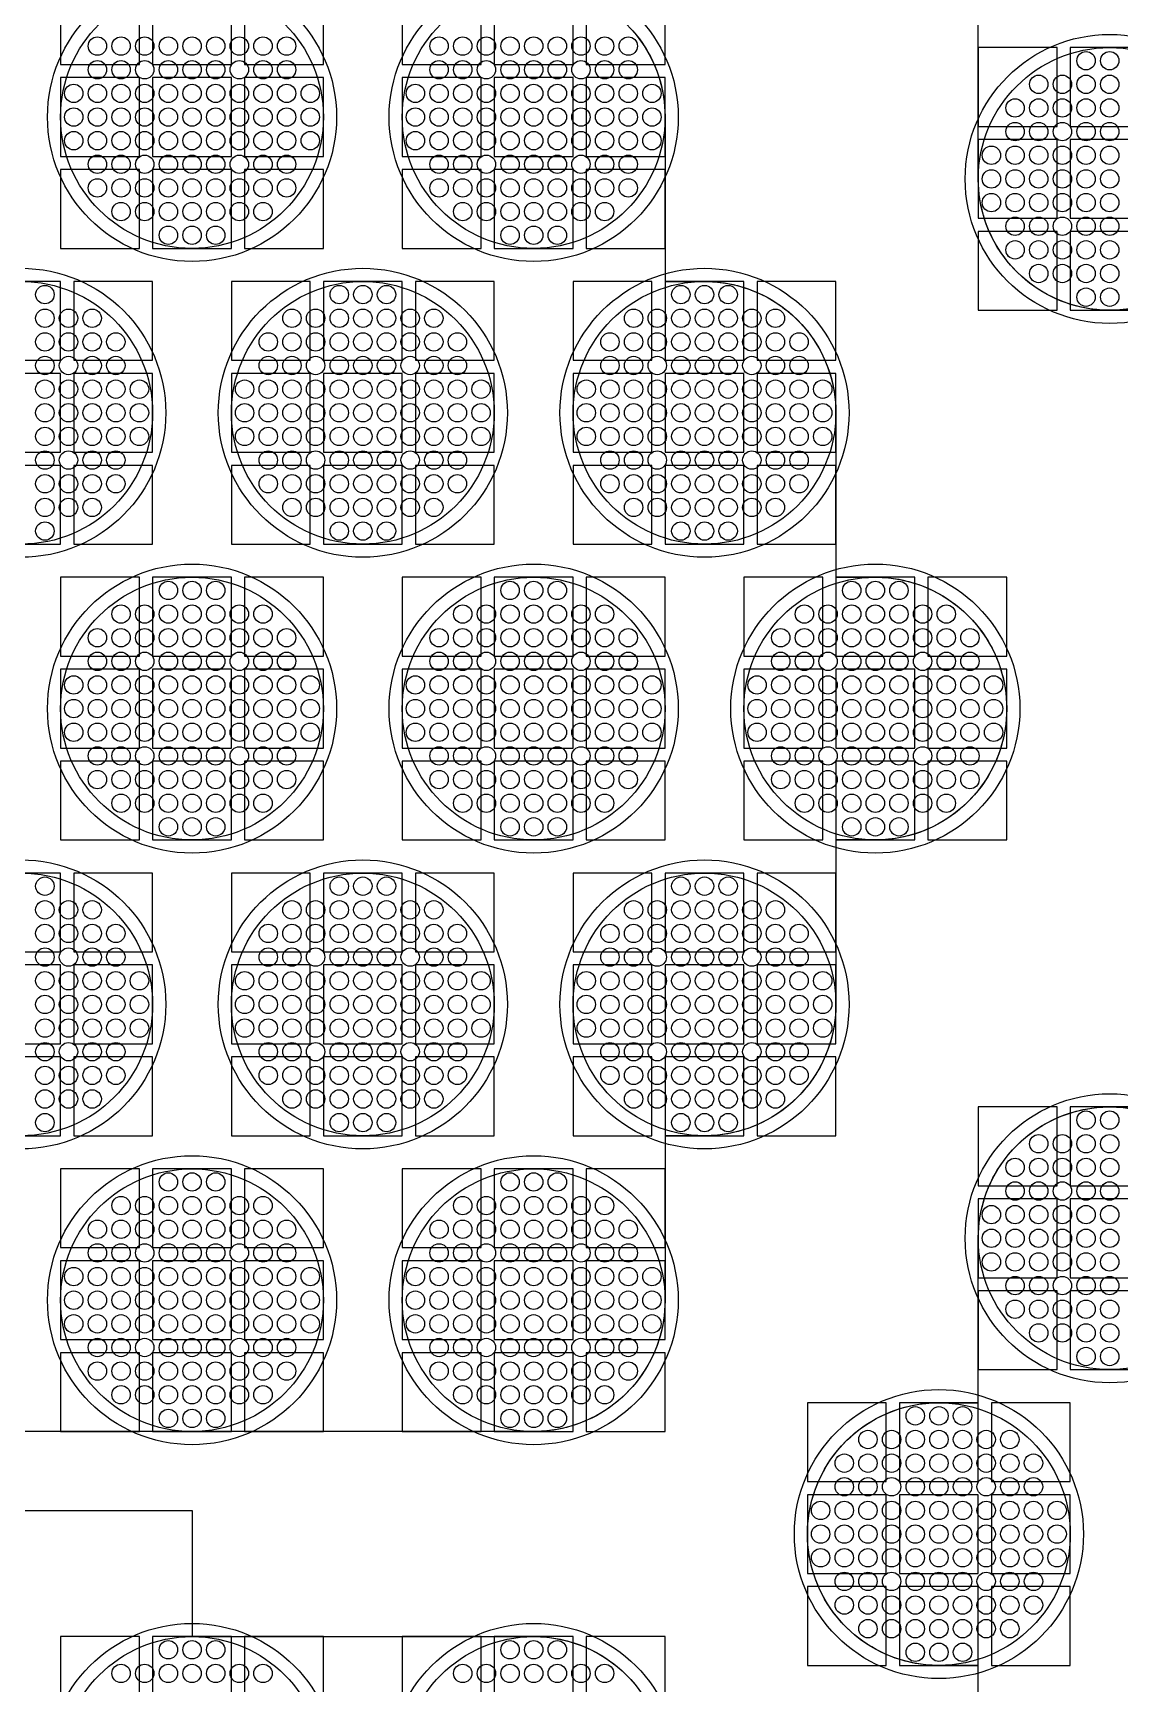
# Model space of a CAD drawing. Extents: x -49 to 54, y -38 to 38.
# Drawn here: x 34.77 to 38.9, y 4.14 to 10.43 of the extents above; entities that cross this region are included whole.
import ezdxf

# ---------------------------------------------------------------- set-up
doc = ezdxf.new("R2010")
doc.units = 0
for name, color, linetype in [('BACK_LAYER', 5, 'CONTINUOUS'), ('COND_LAYER_LOWER_ELECTRODE', 6, 'CONTINUOUS'), ('CONDUCTIVE_LAYER_BACK_LAYER', 2, 'CONTINUOUS'), ('EMITTER', 3, 'CONTINUOUS'), ('LOWER_ELECTRODE', 1, 'CONTINUOUS')]:
    doc.layers.add(name, color=color, linetype=linetype)

msp = doc.modelspace()

# ---------------------------------------------------------------- linework, layer by layer
at = {"layer": 'BACK_LAYER'}
for points in [[(34.8721, 10.3063), (35.1721, 10.3063), (35.1721, 10.6063), (34.8721, 10.6063)], [(35.2221, 10.3063), (35.5221, 10.3063), (35.5221, 10.6063), (35.2221, 10.6063)], [(35.5721, 10.3063), (35.8721, 10.3063), (35.8721, 10.6063), (35.5721, 10.6063)], [(36.1721, 10.3063), (36.4721, 10.3063), (36.4721, 10.6063), (36.1721, 10.6063)], [(36.5221, 10.3063), (36.8221, 10.3063), (36.8221, 10.6063), (36.5221, 10.6063)], [(36.8721, 10.3063), (37.1721, 10.3063), (37.1721, 10.6063), (36.8721, 10.6063)], [(38.3639, 10.0707), (38.6639, 10.0707), (38.6639, 10.3707), (38.3639, 10.3707)], [(38.7139, 10.0707), (39.0139, 10.0707), (39.0139, 10.3707), (38.7139, 10.3707)], [(34.8721, 9.9563), (35.1721, 9.9563), (35.1721, 10.2563), (34.8721, 10.2563)], [(35.2221, 9.9563), (35.5221, 9.9563), (35.5221, 10.2563), (35.2221, 10.2563)], [(35.5721, 9.9563), (35.8721, 9.9563), (35.8721, 10.2563), (35.5721, 10.2563)], [(36.1721, 9.9563), (36.4721, 9.9563), (36.4721, 10.2563), (36.1721, 10.2563)], [(36.5221, 9.9563), (36.8221, 9.9563), (36.8221, 10.2563), (36.5221, 10.2563)], [(36.8721, 9.9563), (37.1721, 9.9563), (37.1721, 10.2563), (36.8721, 10.2563)], [(38.3639, 9.7207), (38.6639, 9.7207), (38.6639, 10.0207), (38.3639, 10.0207)], [(38.7139, 9.7207), (39.0139, 9.7207), (39.0139, 10.0207), (38.7139, 10.0207)], [(34.8721, 9.6063), (35.1721, 9.6063), (35.1721, 9.9063), (34.8721, 9.9063)], [(35.2221, 9.6063), (35.5221, 9.6063), (35.5221, 9.9063), (35.2221, 9.9063)], [(35.5721, 9.6063), (35.8721, 9.6063), (35.8721, 9.9063), (35.5721, 9.9063)], [(36.1721, 9.6063), (36.4721, 9.6063), (36.4721, 9.9063), (36.1721, 9.9063)], [(36.5221, 9.6063), (36.8221, 9.6063), (36.8221, 9.9063), (36.5221, 9.9063)], [(36.8721, 9.6063), (37.1721, 9.6063), (37.1721, 9.9063), (36.8721, 9.9063)], [(38.3639, 9.3707), (38.6639, 9.3707), (38.6639, 9.6707), (38.3639, 9.6707)], [(38.7139, 9.3707), (39.0139, 9.3707), (39.0139, 9.6707), (38.7139, 9.6707)], [(34.5721, 9.1805), (34.8721, 9.1805), (34.8721, 9.4805), (34.5721, 9.4805)], [(34.9221, 9.1805), (35.2221, 9.1805), (35.2221, 9.4805), (34.9221, 9.4805)], [(35.5221, 9.1805), (35.8221, 9.1805), (35.8221, 9.4805), (35.5221, 9.4805)], [(35.8721, 9.1805), (36.1721, 9.1805), (36.1721, 9.4805), (35.8721, 9.4805)], [(36.2221, 9.1805), (36.5221, 9.1805), (36.5221, 9.4805), (36.2221, 9.4805)], [(36.8221, 9.1805), (37.1221, 9.1805), (37.1221, 9.4805), (36.8221, 9.4805)], [(37.1721, 9.1805), (37.4721, 9.1805), (37.4721, 9.4805), (37.1721, 9.4805)], [(37.5221, 9.1805), (37.8221, 9.1805), (37.8221, 9.4805), (37.5221, 9.4805)], [(34.5721, 8.8305), (34.8721, 8.8305), (34.8721, 9.1305), (34.5721, 9.1305)], [(34.9221, 8.8305), (35.2221, 8.8305), (35.2221, 9.1305), (34.9221, 9.1305)], [(35.5221, 8.8305), (35.8221, 8.8305), (35.8221, 9.1305), (35.5221, 9.1305)], [(35.8721, 8.8305), (36.1721, 8.8305), (36.1721, 9.1305), (35.8721, 9.1305)], [(36.2221, 8.8305), (36.5221, 8.8305), (36.5221, 9.1305), (36.2221, 9.1305)], [(36.8221, 8.8305), (37.1221, 8.8305), (37.1221, 9.1305), (36.8221, 9.1305)], [(37.1721, 8.8305), (37.4721, 8.8305), (37.4721, 9.1305), (37.1721, 9.1305)], [(37.5221, 8.8305), (37.8221, 8.8305), (37.8221, 9.1305), (37.5221, 9.1305)], [(34.5721, 8.4805), (34.8721, 8.4805), (34.8721, 8.7805), (34.5721, 8.7805)], [(34.9221, 8.4805), (35.2221, 8.4805), (35.2221, 8.7805), (34.9221, 8.7805)], [(35.5221, 8.4805), (35.8221, 8.4805), (35.8221, 8.7805), (35.5221, 8.7805)], [(35.8721, 8.4805), (36.1721, 8.4805), (36.1721, 8.7805), (35.8721, 8.7805)], [(36.2221, 8.4805), (36.5221, 8.4805), (36.5221, 8.7805), (36.2221, 8.7805)], [(36.8221, 8.4805), (37.1221, 8.4805), (37.1221, 8.7805), (36.8221, 8.7805)], [(37.1721, 8.4805), (37.4721, 8.4805), (37.4721, 8.7805), (37.1721, 8.7805)], [(37.5221, 8.4805), (37.8221, 8.4805), (37.8221, 8.7805), (37.5221, 8.7805)], [(34.8721, 8.0546), (35.1721, 8.0546), (35.1721, 8.3546), (34.8721, 8.3546)], [(35.2221, 8.0546), (35.5221, 8.0546), (35.5221, 8.3546), (35.2221, 8.3546)], [(35.5721, 8.0546), (35.8721, 8.0546), (35.8721, 8.3546), (35.5721, 8.3546)], [(36.1721, 8.0546), (36.4721, 8.0546), (36.4721, 8.3546), (36.1721, 8.3546)], [(36.5221, 8.0546), (36.8221, 8.0546), (36.8221, 8.3546), (36.5221, 8.3546)], [(36.8721, 8.0546), (37.1721, 8.0546), (37.1721, 8.3546), (36.8721, 8.3546)], [(37.4721, 8.0546), (37.7721, 8.0546), (37.7721, 8.3546), (37.4721, 8.3546)], [(37.8221, 8.0546), (38.1221, 8.0546), (38.1221, 8.3546), (37.8221, 8.3546)], [(38.1721, 8.0546), (38.4721, 8.0546), (38.4721, 8.3546), (38.1721, 8.3546)], [(34.8721, 7.7046), (35.1721, 7.7046), (35.1721, 8.0046), (34.8721, 8.0046)], [(35.2221, 7.7046), (35.5221, 7.7046), (35.5221, 8.0046), (35.2221, 8.0046)], [(35.5721, 7.7046), (35.8721, 7.7046), (35.8721, 8.0046), (35.5721, 8.0046)], [(36.1721, 7.7046), (36.4721, 7.7046), (36.4721, 8.0046), (36.1721, 8.0046)], [(36.5221, 7.7046), (36.8221, 7.7046), (36.8221, 8.0046), (36.5221, 8.0046)], [(36.8721, 7.7046), (37.1721, 7.7046), (37.1721, 8.0046), (36.8721, 8.0046)], [(37.4721, 7.7046), (37.7721, 7.7046), (37.7721, 8.0046), (37.4721, 8.0046)], [(37.8221, 7.7046), (38.1221, 7.7046), (38.1221, 8.0046), (37.8221, 8.0046)], [(38.1721, 7.7046), (38.4721, 7.7046), (38.4721, 8.0046), (38.1721, 8.0046)], [(34.8721, 7.3546), (35.1721, 7.3546), (35.1721, 7.6546), (34.8721, 7.6546)], [(35.2221, 7.3546), (35.5221, 7.3546), (35.5221, 7.6546), (35.2221, 7.6546)], [(35.5721, 7.3546), (35.8721, 7.3546), (35.8721, 7.6546), (35.5721, 7.6546)], [(36.1721, 7.3546), (36.4721, 7.3546), (36.4721, 7.6546), (36.1721, 7.6546)], [(36.5221, 7.3546), (36.8221, 7.3546), (36.8221, 7.6546), (36.5221, 7.6546)], [(36.8721, 7.3546), (37.1721, 7.3546), (37.1721, 7.6546), (36.8721, 7.6546)], [(37.4721, 7.3546), (37.7721, 7.3546), (37.7721, 7.6546), (37.4721, 7.6546)], [(37.8221, 7.3546), (38.1221, 7.3546), (38.1221, 7.6546), (37.8221, 7.6546)], [(38.1721, 7.3546), (38.4721, 7.3546), (38.4721, 7.6546), (38.1721, 7.6546)], [(34.5721, 6.9288), (34.8721, 6.9288), (34.8721, 7.2288), (34.5721, 7.2288)], [(34.9221, 6.9288), (35.2221, 6.9288), (35.2221, 7.2288), (34.9221, 7.2288)], [(35.5221, 6.9288), (35.8221, 6.9288), (35.8221, 7.2288), (35.5221, 7.2288)], [(35.8721, 6.9288), (36.1721, 6.9288), (36.1721, 7.2288), (35.8721, 7.2288)], [(36.2221, 6.9288), (36.5221, 6.9288), (36.5221, 7.2288), (36.2221, 7.2288)], [(36.8221, 6.9288), (37.1221, 6.9288), (37.1221, 7.2288), (36.8221, 7.2288)], [(37.1721, 6.9288), (37.4721, 6.9288), (37.4721, 7.2288), (37.1721, 7.2288)], [(37.5221, 6.9288), (37.8221, 6.9288), (37.8221, 7.2288), (37.5221, 7.2288)], [(34.5721, 6.5788), (34.8721, 6.5788), (34.8721, 6.8788), (34.5721, 6.8788)], [(34.9221, 6.5788), (35.2221, 6.5788), (35.2221, 6.8788), (34.9221, 6.8788)], [(35.5221, 6.5788), (35.8221, 6.5788), (35.8221, 6.8788), (35.5221, 6.8788)], [(35.8721, 6.5788), (36.1721, 6.5788), (36.1721, 6.8788), (35.8721, 6.8788)], [(36.2221, 6.5788), (36.5221, 6.5788), (36.5221, 6.8788), (36.2221, 6.8788)], [(36.8221, 6.5788), (37.1221, 6.5788), (37.1221, 6.8788), (36.8221, 6.8788)], [(37.1721, 6.5788), (37.4721, 6.5788), (37.4721, 6.8788), (37.1721, 6.8788)], [(37.5221, 6.5788), (37.8221, 6.5788), (37.8221, 6.8788), (37.5221, 6.8788)], [(34.5721, 6.2288), (34.8721, 6.2288), (34.8721, 6.5288), (34.5721, 6.5288)], [(34.9221, 6.2288), (35.2221, 6.2288), (35.2221, 6.5288), (34.9221, 6.5288)], [(35.5221, 6.2288), (35.8221, 6.2288), (35.8221, 6.5288), (35.5221, 6.5288)], [(35.8721, 6.2288), (36.1721, 6.2288), (36.1721, 6.5288), (35.8721, 6.5288)], [(36.2221, 6.2288), (36.5221, 6.2288), (36.5221, 6.5288), (36.2221, 6.5288)], [(36.8221, 6.2288), (37.1221, 6.2288), (37.1221, 6.5288), (36.8221, 6.5288)], [(37.1721, 6.2288), (37.4721, 6.2288), (37.4721, 6.5288), (37.1721, 6.5288)], [(37.5221, 6.2288), (37.8221, 6.2288), (37.8221, 6.5288), (37.5221, 6.5288)], [(38.3639, 6.0386), (38.6639, 6.0386), (38.6639, 6.3386), (38.3639, 6.3386)], [(38.7139, 6.0386), (39.0139, 6.0386), (39.0139, 6.3386), (38.7139, 6.3386)], [(34.8721, 5.803), (35.1721, 5.803), (35.1721, 6.103), (34.8721, 6.103)], [(35.2221, 5.803), (35.5221, 5.803), (35.5221, 6.103), (35.2221, 6.103)], [(35.5721, 5.803), (35.8721, 5.803), (35.8721, 6.103), (35.5721, 6.103)], [(36.1721, 5.803), (36.4721, 5.803), (36.4721, 6.103), (36.1721, 6.103)], [(36.5221, 5.803), (36.8221, 5.803), (36.8221, 6.103), (36.5221, 6.103)], [(36.8721, 5.803), (37.1721, 5.803), (37.1721, 6.103), (36.8721, 6.103)], [(38.3639, 5.6886), (38.6639, 5.6886), (38.6639, 5.9886), (38.3639, 5.9886)], [(38.7139, 5.6886), (39.0139, 5.6886), (39.0139, 5.9886), (38.7139, 5.9886)], [(34.8721, 5.453), (35.1721, 5.453), (35.1721, 5.753), (34.8721, 5.753)], [(35.2221, 5.453), (35.5221, 5.453), (35.5221, 5.753), (35.2221, 5.753)], [(35.5721, 5.453), (35.8721, 5.453), (35.8721, 5.753), (35.5721, 5.753)], [(36.1721, 5.453), (36.4721, 5.453), (36.4721, 5.753), (36.1721, 5.753)], [(36.5221, 5.453), (36.8221, 5.453), (36.8221, 5.753), (36.5221, 5.753)], [(36.8721, 5.453), (37.1721, 5.453), (37.1721, 5.753), (36.8721, 5.753)], [(38.3639, 5.3386), (38.6639, 5.3386), (38.6639, 5.6386), (38.3639, 5.6386)], [(38.7139, 5.3386), (39.0139, 5.3386), (39.0139, 5.6386), (38.7139, 5.6386)], [(34.8721, 5.103), (35.1721, 5.103), (35.1721, 5.403), (34.8721, 5.403)], [(35.2221, 5.103), (35.5221, 5.103), (35.5221, 5.403), (35.2221, 5.403)], [(35.5721, 5.103), (35.8721, 5.103), (35.8721, 5.403), (35.5721, 5.403)], [(36.1721, 5.103), (36.4721, 5.103), (36.4721, 5.403), (36.1721, 5.403)], [(36.5221, 5.103), (36.8221, 5.103), (36.8221, 5.403), (36.5221, 5.403)], [(36.8721, 5.103), (37.1721, 5.103), (37.1721, 5.403), (36.8721, 5.403)], [(37.7139, 4.9128), (38.0139, 4.9128), (38.0139, 5.2128), (37.7139, 5.2128)], [(38.0639, 4.9128), (38.3639, 4.9128), (38.3639, 5.2128), (38.0639, 5.2128)], [(38.4139, 4.9128), (38.7139, 4.9128), (38.7139, 5.2128), (38.4139, 5.2128)], [(37.7139, 4.5628), (38.0139, 4.5628), (38.0139, 4.8628), (37.7139, 4.8628)], [(38.0639, 4.5628), (38.3639, 4.5628), (38.3639, 4.8628), (38.0639, 4.8628)], [(38.4139, 4.5628), (38.7139, 4.5628), (38.7139, 4.8628), (38.4139, 4.8628)], [(37.7139, 4.2128), (38.0139, 4.2128), (38.0139, 4.5128), (37.7139, 4.5128)], [(38.0639, 4.2128), (38.3639, 4.2128), (38.3639, 4.5128), (38.0639, 4.5128)], [(38.4139, 4.2128), (38.7139, 4.2128), (38.7139, 4.5128), (38.4139, 4.5128)], [(34.8721, 4.0226), (35.1721, 4.0226), (35.1721, 4.3226), (34.8721, 4.3226)], [(35.2221, 4.0226), (35.5221, 4.0226), (35.5221, 4.3226), (35.2221, 4.3226)], [(35.5721, 4.0226), (35.8721, 4.0226), (35.8721, 4.3226), (35.5721, 4.3226)], [(36.1721, 4.0226), (36.4721, 4.0226), (36.4721, 4.3226), (36.1721, 4.3226)], [(36.5221, 4.0226), (36.8221, 4.0226), (36.8221, 4.3226), (36.5221, 4.3226)], [(36.8721, 4.0226), (37.1721, 4.0226), (37.1721, 4.3226), (36.8721, 4.3226)]]:
    msp.add_lwpolyline(points, close=True, dxfattribs=at)
at = {"layer": 'COND_LAYER_LOWER_ELECTRODE'}
for centre in [(35.3721, 10.1063), (36.6721, 10.1063), (38.8639, 9.8707), (34.7221, 8.9805), (36.0221, 8.9805), (37.3221, 8.9805), (35.3721, 7.8546), (36.6721, 7.8546), (37.9721, 7.8546), (34.7221, 6.7288), (36.0221, 6.7288), (37.3221, 6.7288), (38.8639, 5.8386), (35.3721, 5.603), (36.6721, 5.603), (38.2139, 4.7128), (35.3721, 3.8226), (36.6721, 3.8226)]:
    msp.add_circle(centre, 0.55, dxfattribs=at)
at = {"layer": 'CONDUCTIVE_LAYER_BACK_LAYER'}
for points in [[(39.0139, 9.3708), (38.854, 9.3708), (38.8341, 9.3716), (38.8143, 9.3731), (38.7946, 9.3755), (38.7749, 9.3787), (38.7554, 9.3826), (38.7361, 9.3873), (38.717, 9.3927), (38.6981, 9.399), (38.6795, 9.4059), (38.6612, 9.4136), (38.6432, 9.4221), (38.6255, 9.4312), (38.6082, 9.441), (38.5913, 9.4515), (38.5749, 9.4627), (38.5589, 9.4745), (38.5434, 9.4869), (38.5284, 9.5), (38.5139, 9.5136), (38.5, 9.5278), (38.4867, 9.5426), (38.4739, 9.5578), (38.4618, 9.5736), (38.4503, 9.5898), (38.4394, 9.6065), (38.4293, 9.6235), (38.4198, 9.641), (38.411, 9.6589), (38.403, 9.677), (38.3956, 9.6955), (38.389, 9.7143), (38.3832, 9.7333), (38.3781, 9.7525), (38.3738, 9.7719), (38.3703, 9.7915), (38.3675, 9.8112), (38.3655, 9.8309), (38.3643, 9.8508), (38.3639, 9.8707), (38.3639, 10.4966)], [(37.0494, 10.4344), (37.0621, 10.4192), (37.0742, 10.4034), (37.0857, 10.3872), (37.0966, 10.3705), (37.1067, 10.3534), (37.1162, 10.336), (37.125, 10.3181), (37.1331, 10.2999), (37.1404, 10.2815), (37.147, 10.2627), (37.1528, 10.2437), (37.1579, 10.2245), (37.1622, 10.2051), (37.1658, 10.1855), (37.1685, 10.1658), (37.1705, 10.146), (37.1717, 10.1262), (37.1721, 10.1063), (37.1721, 9.4804), (37.332, 9.4804), (37.3519, 9.4796), (37.3717, 9.478), (37.3914, 9.4756), (37.4111, 9.4725), (37.4306, 9.4686), (37.4499, 9.4639), (37.469, 9.4584), (37.4879, 9.4522), (37.5065, 9.4452), (37.5248, 9.4375), (37.5429, 9.4291), (37.5605, 9.42), (37.5778, 9.4101), (37.5947, 9.3996), (37.6111, 9.3885), (37.6271, 9.3767), (37.6426, 9.3642), (37.6576, 9.3512), (37.6721, 9.3375), (37.686, 9.3233), (37.6994, 9.3086), (37.7121, 9.2933), (37.7242, 9.2776), (37.7357, 9.2614), (37.7466, 9.2447), (37.7567, 9.2276), (37.7662, 9.2101), (37.775, 9.1923), (37.7831, 9.1741), (37.7904, 9.1556), (37.797, 9.1369), (37.8028, 9.1179), (37.8079, 9.0987), (37.8122, 9.0792), (37.8158, 9.0597), (37.8185, 9.04), (37.8205, 9.0202), (37.8217, 9.0004), (37.8221, 8.9805), (37.8221, 8.3545), (37.982, 8.3545), (38.0019, 8.3538), (38.0217, 8.3522), (38.0414, 8.3498), (38.0611, 8.3467), (38.0806, 8.3427), (38.0999, 8.338), (38.119, 8.3326), (38.1379, 8.3264), (38.1565, 8.3194), (38.1748, 8.3117), (38.1929, 8.3033), (38.2105, 8.2941), (38.2278, 8.2843), (38.2447, 8.2738), (38.2611, 8.2626), (38.2771, 8.2508), (38.2926, 8.2384), (38.3076, 8.2253), (38.3221, 8.2117), (38.336, 8.1975), (38.3494, 8.1828), (38.3621, 8.1675), (38.3742, 8.1517), (38.3857, 8.1355), (38.3966, 8.1189), (38.4067, 8.1018), (38.4162, 8.0843), (38.425, 8.0665), (38.4331, 8.0483), (38.4404, 8.0298), (38.447, 8.011), (38.4528, 7.992), (38.4579, 7.9728), (38.4622, 7.9534), (38.4658, 7.9338), (38.4685, 7.9142), (38.4705, 7.8944), (38.4717, 7.8745), (38.4721, 7.8546), (38.4717, 7.8348), (38.4705, 7.8149), (38.4685, 7.7951), (38.4658, 7.7754), (38.4622, 7.7559), (38.4579, 7.7365), (38.4528, 7.7173), (38.447, 7.6982), (38.4404, 7.6795), (38.4331, 7.661), (38.425, 7.6428), (38.4162, 7.625), (38.4067, 7.6075), (38.3966, 7.5904), (38.3857, 7.5738), (38.3742, 7.5575), (38.3621, 7.5418), (38.3494, 7.5265), (38.336, 7.5118), (38.3221, 7.4976), (38.3076, 7.484), (38.2926, 7.4709), (38.2771, 7.4585), (38.2611, 7.4467), (38.2447, 7.4355), (38.2278, 7.425), (38.2105, 7.4152), (38.1929, 7.406), (38.1748, 7.3976), (38.1565, 7.3899), (38.1379, 7.3829), (38.119, 7.3767), (38.0999, 7.3713), (38.0806, 7.3666), (38.0611, 7.3626), (38.0414, 7.3595), (38.0217, 7.3571), (38.0019, 7.3555), (37.982, 7.3547), (37.8221, 7.3547), (37.8221, 6.7288), (37.8217, 6.7089), (37.8205, 6.6891), (37.8185, 6.6693), (37.8158, 6.6496), (37.8122, 6.63), (37.8079, 6.6106), (37.8028, 6.5914), (37.797, 6.5724), (37.7904, 6.5537), (37.7831, 6.5352), (37.775, 6.517), (37.7662, 6.4992), (37.7567, 6.4817), (37.7466, 6.4646), (37.7357, 6.4479), (37.7242, 6.4317), (37.7121, 6.416), (37.6994, 6.4007), (37.686, 6.386), (37.6721, 6.3718), (37.6576, 6.3581), (37.6426, 6.3451), (37.6271, 6.3326), (37.6111, 6.3208), (37.5947, 6.3097), (37.5778, 6.2992), (37.5605, 6.2893), (37.5429, 6.2802), (37.5248, 6.2718), (37.5065, 6.2641), (37.4879, 6.2571), (37.469, 6.2509), (37.4499, 6.2454), (37.4306, 6.2407), (37.4111, 6.2368), (37.3914, 6.2336), (37.3717, 6.2313), (37.3519, 6.2297), (37.332, 6.2289), (37.1721, 6.2289), (37.1721, 5.603), (37.1717, 5.5831), (37.1705, 5.5633), (37.1685, 5.5435), (37.1658, 5.5238), (37.1622, 5.5042), (37.1579, 5.4848), (37.1528, 5.4656), (37.147, 5.4466), (37.1404, 5.4278), (37.1331, 5.4093), (37.125, 5.3912), (37.1162, 5.3733), (37.1067, 5.3559), (37.0966, 5.3388), (37.0857, 5.3221), (37.0742, 5.3059), (37.0621, 5.2901), (37.0494, 5.2749), (37.036, 5.2601), (37.0221, 5.2459), (37.0076, 5.2323), (36.9926, 5.2192), (36.9771, 5.2068), (36.9611, 5.195), (36.9447, 5.1838), (36.9278, 5.1733), (36.9105, 5.1635), (36.8929, 5.1544), (36.8748, 5.1459), (36.8565, 5.1382), (36.8379, 5.1313), (36.819, 5.1251), (36.7999, 5.1196), (36.7806, 5.1149), (36.7611, 5.111), (36.7414, 5.1078), (36.7217, 5.1054), (36.7019, 5.1039), (36.682, 5.1031), (34.0621, 5.1031)], [(38.3639, 3.587), (38.3639, 4.2129), (38.204, 4.2129), (38.1841, 4.2137), (38.1643, 4.2153), (38.1446, 4.2176), (38.1249, 4.2208), (38.1054, 4.2247), (38.0861, 4.2294), (38.067, 4.2349), (38.0481, 4.2411), (38.0295, 4.248), (38.0112, 4.2557), (37.9932, 4.2642), (37.9755, 4.2733), (37.9582, 4.2831), (37.9413, 4.2936), (37.9249, 4.3048), (37.9089, 4.3166), (37.8934, 4.3291), (37.8784, 4.3421), (37.8639, 4.3557), (37.85, 4.3699), (37.8367, 4.3847), (37.8239, 4.3999), (37.8118, 4.4157), (37.8003, 4.4319), (37.7894, 4.4486), (37.7793, 4.4657), (37.7698, 4.4831), (37.761, 4.501), (37.753, 4.5192), (37.7456, 4.5376), (37.739, 4.5564), (37.7332, 4.5754), (37.7281, 4.5946), (37.7238, 4.614), (37.7203, 4.6336), (37.7175, 4.6533), (37.7155, 4.6731), (37.7143, 4.6929), (37.7139, 4.7128), (37.7143, 4.7327), (37.7155, 4.7525), (37.7175, 4.7723), (37.7203, 4.792), (37.7238, 4.8116), (37.7281, 4.831), (37.7332, 4.8502), (37.739, 4.8692), (37.7456, 4.8879), (37.753, 4.9064), (37.761, 4.9246), (37.7698, 4.9424), (37.7793, 4.9599), (37.7894, 4.977), (37.8003, 4.9937), (37.8118, 5.0099), (37.8239, 5.0256), (37.8367, 5.0409), (37.85, 5.0556), (37.8639, 5.0698), (37.8784, 5.0835), (37.8934, 5.0965), (37.9089, 5.109), (37.9249, 5.1208), (37.9413, 5.1319), (37.9582, 5.1424), (37.9755, 5.1523), (37.9932, 5.1614), (38.0112, 5.1698), (38.0295, 5.1775), (38.0481, 5.1845), (38.067, 5.1907), (38.0861, 5.1962), (38.1054, 5.2009), (38.1249, 5.2048), (38.1446, 5.208), (38.1643, 5.2103), (38.1841, 5.2119), (38.204, 5.2127), (38.3639, 5.2127), (38.3639, 5.8386), (38.3643, 5.8585), (38.3655, 5.8783), (38.3675, 5.8981), (38.3703, 5.9178), (38.3738, 5.9374), (38.3781, 5.9568), (38.3832, 5.976), (38.389, 5.995), (38.3956, 6.0138), (38.403, 6.0323), (38.411, 6.0504), (38.4198, 6.0683), (38.4293, 6.0857), (38.4394, 6.1028), (38.4503, 6.1195), (38.4618, 6.1357), (38.4739, 6.1515), (38.4867, 6.1667), (38.5, 6.1815), (38.5139, 6.1957), (38.5284, 6.2093), (38.5434, 6.2224), (38.5589, 6.2348), (38.5749, 6.2466), (38.5913, 6.2578), (38.6082, 6.2683), (38.6255, 6.2781), (38.6432, 6.2872), (38.6612, 6.2957), (38.6795, 6.3034), (38.6981, 6.3103), (38.717, 6.3165), (38.7361, 6.322), (38.7554, 6.3267), (38.7749, 6.3306), (38.7946, 6.3338), (38.8143, 6.3362), (38.8341, 6.3377), (38.854, 6.3385), (39.0139, 6.3385)], [(33.6152, 4.8029), (35.3721, 4.8029), (35.3721, 4.3225), (36.682, 4.3225), (36.7019, 4.3217), (36.7217, 4.3201), (36.7414, 4.3178), (36.7611, 4.3146), (36.7806, 4.3107), (36.7999, 4.306), (36.819, 4.3005), (36.8379, 4.2943), (36.8565, 4.2873), (36.8748, 4.2796), (36.8929, 4.2712), (36.9105, 4.2621), (36.9278, 4.2523), (36.9447, 4.2417), (36.9611, 4.2306), (36.9771, 4.2188), (36.9926, 4.2063), (37.0076, 4.1933), (37.0221, 4.1796), (37.036, 4.1654), (37.0494, 4.1507), (37.0621, 4.1354)]]:
    msp.add_lwpolyline(points, dxfattribs=at)
at = {"layer": 'EMITTER'}
for centre in [(35.3721, 10.1063), (36.6721, 10.1063), (38.8639, 9.8707), (34.7221, 8.9805), (36.0221, 8.9805), (37.3221, 8.9805), (35.3721, 7.8546), (36.6721, 7.8546), (37.9721, 7.8546), (34.7221, 6.7288), (36.0221, 6.7288), (37.3221, 6.7288), (38.8639, 5.8386), (35.3721, 5.603), (36.6721, 5.603), (38.2139, 4.7128), (35.3721, 3.8226), (36.6721, 3.8226)]:
    msp.add_circle(centre, 0.5, dxfattribs=at)
at = {"layer": 'LOWER_ELECTRODE'}
for centre in [(35.0121, 10.3763), (35.1021, 10.3763), (35.1921, 10.3763), (35.2821, 10.3763), (35.3721, 10.3763), (35.4621, 10.3763), (35.5521, 10.3763), (35.6421, 10.3763), (35.7321, 10.3763), (36.3121, 10.3763), (36.4021, 10.3763), (36.4921, 10.3763), (36.5821, 10.3763), (36.6721, 10.3763), (36.7621, 10.3763), (36.8521, 10.3763), (36.9421, 10.3763), (37.0321, 10.3763), (35.0121, 10.2863), (35.1021, 10.2863), (35.1921, 10.2863), (35.2821, 10.2863), (35.3721, 10.2863), (35.4621, 10.2863), (35.5521, 10.2863), (35.6421, 10.2863), (35.7321, 10.2863), (36.3121, 10.2863), (36.4021, 10.2863), (36.4921, 10.2863), (36.5821, 10.2863), (36.6721, 10.2863), (36.7621, 10.2863), (36.8521, 10.2863), (36.9421, 10.2863), (37.0321, 10.2863), (38.7739, 10.3207), (38.8639, 10.3207), (38.5939, 10.2307), (38.6839, 10.2307), (38.7739, 10.2307), (38.8639, 10.2307), (34.9221, 10.1963), (35.0121, 10.1963), (35.1021, 10.1963), (35.1921, 10.1963), (35.2821, 10.1963), (35.3721, 10.1963), (35.4621, 10.1963), (35.5521, 10.1963), (35.6421, 10.1963), (35.7321, 10.1963), (35.8221, 10.1963), (36.2221, 10.1963), (36.3121, 10.1963), (36.4021, 10.1963), (36.4921, 10.1963), (36.5821, 10.1963), (36.6721, 10.1963), (36.7621, 10.1963), (36.8521, 10.1963), (36.9421, 10.1963), (37.0321, 10.1963), (37.1221, 10.1963), (34.9221, 10.1063), (35.0121, 10.1063), (35.1021, 10.1063), (35.1921, 10.1063), (35.2821, 10.1063), (35.3721, 10.1063), (35.4621, 10.1063), (35.5521, 10.1063), (35.6421, 10.1063), (35.7321, 10.1063), (35.8221, 10.1063), (36.2221, 10.1063), (36.3121, 10.1063), (36.4021, 10.1063), (36.4921, 10.1063), (36.5821, 10.1063), (36.6721, 10.1063), (36.7621, 10.1063), (36.8521, 10.1063), (36.9421, 10.1063), (37.0321, 10.1063), (37.1221, 10.1063), (38.5039, 10.1407), (38.5939, 10.1407), (38.6839, 10.1407), (38.7739, 10.1407), (38.8639, 10.1407), (38.5039, 10.0507), (38.5939, 10.0507), (38.6839, 10.0507), (38.7739, 10.0507), (38.8639, 10.0507), (34.9221, 10.0163), (35.0121, 10.0163), (35.1021, 10.0163), (35.1921, 10.0163), (35.2821, 10.0163), (35.3721, 10.0163), (35.4621, 10.0163), (35.5521, 10.0163), (35.6421, 10.0163), (35.7321, 10.0163), (35.8221, 10.0163), (36.2221, 10.0163), (36.3121, 10.0163), (36.4021, 10.0163), (36.4921, 10.0163), (36.5821, 10.0163), (36.6721, 10.0163), (36.7621, 10.0163), (36.8521, 10.0163), (36.9421, 10.0163), (37.0321, 10.0163), (37.1221, 10.0163), (38.4139, 9.9607), (38.5039, 9.9607), (38.5939, 9.9607), (38.6839, 9.9607), (38.7739, 9.9607), (38.8639, 9.9607), (35.0121, 9.9263), (35.1021, 9.9263), (35.1921, 9.9263), (35.2821, 9.9263), (35.3721, 9.9263), (35.4621, 9.9263), (35.5521, 9.9263), (35.6421, 9.9263), (35.7321, 9.9263), (36.3121, 9.9263), (36.4021, 9.9263), (36.4921, 9.9263), (36.5821, 9.9263), (36.6721, 9.9263), (36.7621, 9.9263), (36.8521, 9.9263), (36.9421, 9.9263), (37.0321, 9.9263), (35.0121, 9.8363), (35.1021, 9.8363), (35.1921, 9.8363), (35.2821, 9.8363), (35.3721, 9.8363), (35.4621, 9.8363), (35.5521, 9.8363), (35.6421, 9.8363), (35.7321, 9.8363), (36.3121, 9.8363), (36.4021, 9.8363), (36.4921, 9.8363), (36.5821, 9.8363), (36.6721, 9.8363), (36.7621, 9.8363), (36.8521, 9.8363), (36.9421, 9.8363), (37.0321, 9.8363), (38.4139, 9.8707), (38.5039, 9.8707), (38.5939, 9.8707), (38.6839, 9.8707), (38.7739, 9.8707), (38.8639, 9.8707), (38.4139, 9.7807), (38.5039, 9.7807), (38.5939, 9.7807), (38.6839, 9.7807), (38.7739, 9.7807), (38.8639, 9.7807), (35.1021, 9.7463), (35.1921, 9.7463), (35.2821, 9.7463), (35.3721, 9.7463), (35.4621, 9.7463), (35.5521, 9.7463), (35.6421, 9.7463), (36.4021, 9.7463), (36.4921, 9.7463), (36.5821, 9.7463), (36.6721, 9.7463), (36.7621, 9.7463), (36.8521, 9.7463), (36.9421, 9.7463), (35.2821, 9.6563), (35.3721, 9.6563), (35.4621, 9.6563), (36.5821, 9.6563), (36.6721, 9.6563), (36.7621, 9.6563), (38.5039, 9.6907), (38.5939, 9.6907), (38.6839, 9.6907), (38.7739, 9.6907), (38.8639, 9.6907), (38.5039, 9.6007), (38.5939, 9.6007), (38.6839, 9.6007), (38.7739, 9.6007), (38.8639, 9.6007), (38.5939, 9.5107), (38.6839, 9.5107), (38.7739, 9.5107), (38.8639, 9.5107), (34.8121, 9.4305), (35.9321, 9.4305), (36.0221, 9.4305), (36.1121, 9.4305), (37.2321, 9.4305), (37.3221, 9.4305), (37.4121, 9.4305), (38.7739, 9.4207), (38.8639, 9.4207), (34.8121, 9.3405), (34.9021, 9.3405), (34.9921, 9.3405), (35.7521, 9.3405), (35.8421, 9.3405), (35.9321, 9.3405), (36.0221, 9.3405), (36.1121, 9.3405), (36.2021, 9.3405), (36.2921, 9.3405), (37.0521, 9.3405), (37.1421, 9.3405), (37.2321, 9.3405), (37.3221, 9.3405), (37.4121, 9.3405), (37.5021, 9.3405), (37.5921, 9.3405), (34.8121, 9.2505), (34.9021, 9.2505), (34.9921, 9.2505), (35.0821, 9.2505), (35.6621, 9.2505), (35.7521, 9.2505), (35.8421, 9.2505), (35.9321, 9.2505), (36.0221, 9.2505), (36.1121, 9.2505), (36.2021, 9.2505), (36.2921, 9.2505), (36.3821, 9.2505), (36.9621, 9.2505), (37.0521, 9.2505), (37.1421, 9.2505), (37.2321, 9.2505), (37.3221, 9.2505), (37.4121, 9.2505), (37.5021, 9.2505), (37.5921, 9.2505), (37.6821, 9.2505), (34.8121, 9.1605), (34.9021, 9.1605), (34.9921, 9.1605), (35.0821, 9.1605), (35.6621, 9.1605), (35.7521, 9.1605), (35.8421, 9.1605), (35.9321, 9.1605), (36.0221, 9.1605), (36.1121, 9.1605), (36.2021, 9.1605), (36.2921, 9.1605), (36.3821, 9.1605), (36.9621, 9.1605), (37.0521, 9.1605), (37.1421, 9.1605), (37.2321, 9.1605), (37.3221, 9.1605), (37.4121, 9.1605), (37.5021, 9.1605), (37.5921, 9.1605), (37.6821, 9.1605), (34.8121, 9.0705), (34.9021, 9.0705), (34.9921, 9.0705), (35.0821, 9.0705), (35.1721, 9.0705), (35.5721, 9.0705), (35.6621, 9.0705), (35.7521, 9.0705), (35.8421, 9.0705), (35.9321, 9.0705), (36.0221, 9.0705), (36.1121, 9.0705), (36.2021, 9.0705), (36.2921, 9.0705), (36.3821, 9.0705), (36.4721, 9.0705), (36.8721, 9.0705), (36.9621, 9.0705), (37.0521, 9.0705), (37.1421, 9.0705), (37.2321, 9.0705), (37.3221, 9.0705), (37.4121, 9.0705), (37.5021, 9.0705), (37.5921, 9.0705), (37.6821, 9.0705), (37.7721, 9.0705), (34.8121, 8.9805), (34.9021, 8.9805), (34.9921, 8.9805), (35.0821, 8.9805), (35.1721, 8.9805), (35.5721, 8.9805), (35.6621, 8.9805), (35.7521, 8.9805), (35.8421, 8.9805), (35.9321, 8.9805), (36.0221, 8.9805), (36.1121, 8.9805), (36.2021, 8.9805), (36.2921, 8.9805), (36.3821, 8.9805), (36.4721, 8.9805), (36.8721, 8.9805), (36.9621, 8.9805), (37.0521, 8.9805), (37.1421, 8.9805), (37.2321, 8.9805), (37.3221, 8.9805), (37.4121, 8.9805), (37.5021, 8.9805), (37.5921, 8.9805), (37.6821, 8.9805), (37.7721, 8.9805), (34.8121, 8.8905), (34.9021, 8.8905), (34.9921, 8.8905), (35.0821, 8.8905), (35.1721, 8.8905), (35.5721, 8.8905), (35.6621, 8.8905), (35.7521, 8.8905), (35.8421, 8.8905), (35.9321, 8.8905), (36.0221, 8.8905), (36.1121, 8.8905), (36.2021, 8.8905), (36.2921, 8.8905), (36.3821, 8.8905), (36.4721, 8.8905), (36.8721, 8.8905), (36.9621, 8.8905), (37.0521, 8.8905), (37.1421, 8.8905), (37.2321, 8.8905), (37.3221, 8.8905), (37.4121, 8.8905), (37.5021, 8.8905), (37.5921, 8.8905), (37.6821, 8.8905), (37.7721, 8.8905), (34.8121, 8.8005), (34.9021, 8.8005), (34.9921, 8.8005), (35.0821, 8.8005), (35.6621, 8.8005), (35.7521, 8.8005), (35.8421, 8.8005), (35.9321, 8.8005), (36.0221, 8.8005), (36.1121, 8.8005), (36.2021, 8.8005), (36.2921, 8.8005), (36.3821, 8.8005), (36.9621, 8.8005), (37.0521, 8.8005), (37.1421, 8.8005), (37.2321, 8.8005), (37.3221, 8.8005), (37.4121, 8.8005), (37.5021, 8.8005), (37.5921, 8.8005), (37.6821, 8.8005), (34.8121, 8.7105), (34.9021, 8.7105), (34.9921, 8.7105), (35.0821, 8.7105), (35.6621, 8.7105), (35.7521, 8.7105), (35.8421, 8.7105), (35.9321, 8.7105), (36.0221, 8.7105), (36.1121, 8.7105), (36.2021, 8.7105), (36.2921, 8.7105), (36.3821, 8.7105), (36.9621, 8.7105), (37.0521, 8.7105), (37.1421, 8.7105), (37.2321, 8.7105), (37.3221, 8.7105), (37.4121, 8.7105), (37.5021, 8.7105), (37.5921, 8.7105), (37.6821, 8.7105), (34.8121, 8.6205), (34.9021, 8.6205), (34.9921, 8.6205), (35.7521, 8.6205), (35.8421, 8.6205), (35.9321, 8.6205), (36.0221, 8.6205), (36.1121, 8.6205), (36.2021, 8.6205), (36.2921, 8.6205), (37.0521, 8.6205), (37.1421, 8.6205), (37.2321, 8.6205), (37.3221, 8.6205), (37.4121, 8.6205), (37.5021, 8.6205), (37.5921, 8.6205), (34.8121, 8.5305), (35.9321, 8.5305), (36.0221, 8.5305), (36.1121, 8.5305), (37.2321, 8.5305), (37.3221, 8.5305), (37.4121, 8.5305), (35.2821, 8.3046), (35.3721, 8.3046), (35.4621, 8.3046), (36.5821, 8.3046), (36.6721, 8.3046), (36.7621, 8.3046), (37.8821, 8.3046), (37.9721, 8.3046), (38.0621, 8.3046), (35.1021, 8.2146), (35.1921, 8.2146), (35.2821, 8.2146), (35.3721, 8.2146), (35.4621, 8.2146), (35.5521, 8.2146), (35.6421, 8.2146), (36.4021, 8.2146), (36.4921, 8.2146), (36.5821, 8.2146), (36.6721, 8.2146), (36.7621, 8.2146), (36.8521, 8.2146), (36.9421, 8.2146), (37.7021, 8.2146), (37.7921, 8.2146), (37.8821, 8.2146), (37.9721, 8.2146), (38.0621, 8.2146), (38.1521, 8.2146), (38.2421, 8.2146), (35.0121, 8.1246), (35.1021, 8.1246), (35.1921, 8.1246), (35.2821, 8.1246), (35.3721, 8.1246), (35.4621, 8.1246), (35.5521, 8.1246), (35.6421, 8.1246), (35.7321, 8.1246), (36.3121, 8.1246), (36.4021, 8.1246), (36.4921, 8.1246), (36.5821, 8.1246), (36.6721, 8.1246), (36.7621, 8.1246), (36.8521, 8.1246), (36.9421, 8.1246), (37.0321, 8.1246), (37.6121, 8.1246), (37.7021, 8.1246), (37.7921, 8.1246), (37.8821, 8.1246), (37.9721, 8.1246), (38.0621, 8.1246), (38.1521, 8.1246), (38.2421, 8.1246), (38.3321, 8.1246), (35.0121, 8.0346), (35.1021, 8.0346), (35.1921, 8.0346), (35.2821, 8.0346), (35.3721, 8.0346), (35.4621, 8.0346), (35.5521, 8.0346), (35.6421, 8.0346), (35.7321, 8.0346), (36.3121, 8.0346), (36.4021, 8.0346), (36.4921, 8.0346), (36.5821, 8.0346), (36.6721, 8.0346), (36.7621, 8.0346), (36.8521, 8.0346), (36.9421, 8.0346), (37.0321, 8.0346), (37.6121, 8.0346), (37.7021, 8.0346), (37.7921, 8.0346), (37.8821, 8.0346), (37.9721, 8.0346), (38.0621, 8.0346), (38.1521, 8.0346), (38.2421, 8.0346), (38.3321, 8.0346), (34.9221, 7.9446), (35.0121, 7.9446), (35.1021, 7.9446), (35.1921, 7.9446), (35.2821, 7.9446), (35.3721, 7.9446), (35.4621, 7.9446), (35.5521, 7.9446), (35.6421, 7.9446), (35.7321, 7.9446), (35.8221, 7.9446), (36.2221, 7.9446), (36.3121, 7.9446), (36.4021, 7.9446), (36.4921, 7.9446), (36.5821, 7.9446), (36.6721, 7.9446), (36.7621, 7.9446), (36.8521, 7.9446), (36.9421, 7.9446), (37.0321, 7.9446), (37.1221, 7.9446), (37.5221, 7.9446), (37.6121, 7.9446), (37.7021, 7.9446), (37.7921, 7.9446), (37.8821, 7.9446), (37.9721, 7.9446), (38.0621, 7.9446), (38.1521, 7.9446), (38.2421, 7.9446), (38.3321, 7.9446), (38.4221, 7.9446), (34.9221, 7.8546), (35.0121, 7.8546), (35.1021, 7.8546), (35.1921, 7.8546), (35.2821, 7.8546), (35.3721, 7.8546), (35.4621, 7.8546), (35.5521, 7.8546), (35.6421, 7.8546), (35.7321, 7.8546), (35.8221, 7.8546), (36.2221, 7.8546), (36.3121, 7.8546), (36.4021, 7.8546), (36.4921, 7.8546), (36.5821, 7.8546), (36.6721, 7.8546), (36.7621, 7.8546), (36.8521, 7.8546), (36.9421, 7.8546), (37.0321, 7.8546), (37.1221, 7.8546), (37.5221, 7.8546), (37.6121, 7.8546), (37.7021, 7.8546), (37.7921, 7.8546), (37.8821, 7.8546), (37.9721, 7.8546), (38.0621, 7.8546), (38.1521, 7.8546), (38.2421, 7.8546), (38.3321, 7.8546), (38.4221, 7.8546), (34.9221, 7.7646), (35.0121, 7.7646), (35.1021, 7.7646), (35.1921, 7.7646), (35.2821, 7.7646), (35.3721, 7.7646), (35.4621, 7.7646), (35.5521, 7.7646), (35.6421, 7.7646), (35.7321, 7.7646), (35.8221, 7.7646), (36.2221, 7.7646), (36.3121, 7.7646), (36.4021, 7.7646), (36.4921, 7.7646), (36.5821, 7.7646), (36.6721, 7.7646), (36.7621, 7.7646), (36.8521, 7.7646), (36.9421, 7.7646), (37.0321, 7.7646), (37.1221, 7.7646), (37.5221, 7.7646), (37.6121, 7.7646), (37.7021, 7.7646), (37.7921, 7.7646), (37.8821, 7.7646), (37.9721, 7.7646), (38.0621, 7.7646), (38.1521, 7.7646), (38.2421, 7.7646), (38.3321, 7.7646), (38.4221, 7.7646), (35.0121, 7.6746), (35.1021, 7.6746), (35.1921, 7.6746), (35.2821, 7.6746), (35.3721, 7.6746), (35.4621, 7.6746), (35.5521, 7.6746), (35.6421, 7.6746), (35.7321, 7.6746), (36.3121, 7.6746), (36.4021, 7.6746), (36.4921, 7.6746), (36.5821, 7.6746), (36.6721, 7.6746), (36.7621, 7.6746), (36.8521, 7.6746), (36.9421, 7.6746), (37.0321, 7.6746), (37.6121, 7.6746), (37.7021, 7.6746), (37.7921, 7.6746), (37.8821, 7.6746), (37.9721, 7.6746), (38.0621, 7.6746), (38.1521, 7.6746), (38.2421, 7.6746), (38.3321, 7.6746), (35.0121, 7.5846), (35.1021, 7.5846), (35.1921, 7.5846), (35.2821, 7.5846), (35.3721, 7.5846), (35.4621, 7.5846), (35.5521, 7.5846), (35.6421, 7.5846), (35.7321, 7.5846), (36.3121, 7.5846), (36.4021, 7.5846), (36.4921, 7.5846), (36.5821, 7.5846), (36.6721, 7.5846), (36.7621, 7.5846), (36.8521, 7.5846), (36.9421, 7.5846), (37.0321, 7.5846), (37.6121, 7.5846), (37.7021, 7.5846), (37.7921, 7.5846), (37.8821, 7.5846), (37.9721, 7.5846), (38.0621, 7.5846), (38.1521, 7.5846), (38.2421, 7.5846), (38.3321, 7.5846), (35.1021, 7.4946), (35.1921, 7.4946), (35.2821, 7.4946), (35.3721, 7.4946), (35.4621, 7.4946), (35.5521, 7.4946), (35.6421, 7.4946), (36.4021, 7.4946), (36.4921, 7.4946), (36.5821, 7.4946), (36.6721, 7.4946), (36.7621, 7.4946), (36.8521, 7.4946), (36.9421, 7.4946), (37.7021, 7.4946), (37.7921, 7.4946), (37.8821, 7.4946), (37.9721, 7.4946), (38.0621, 7.4946), (38.1521, 7.4946), (38.2421, 7.4946), (35.2821, 7.4046), (35.3721, 7.4046), (35.4621, 7.4046), (36.5821, 7.4046), (36.6721, 7.4046), (36.7621, 7.4046), (37.8821, 7.4046), (37.9721, 7.4046), (38.0621, 7.4046), (34.8121, 7.1788), (35.9321, 7.1788), (36.0221, 7.1788), (36.1121, 7.1788), (37.2321, 7.1788), (37.3221, 7.1788), (37.4121, 7.1788), (34.8121, 7.0888), (34.9021, 7.0888), (34.9921, 7.0888), (35.7521, 7.0888), (35.8421, 7.0888), (35.9321, 7.0888), (36.0221, 7.0888), (36.1121, 7.0888), (36.2021, 7.0888), (36.2921, 7.0888), (37.0521, 7.0888), (37.1421, 7.0888), (37.2321, 7.0888), (37.3221, 7.0888), (37.4121, 7.0888), (37.5021, 7.0888), (37.5921, 7.0888), (34.8121, 6.9988), (34.9021, 6.9988), (34.9921, 6.9988), (35.0821, 6.9988), (35.6621, 6.9988), (35.7521, 6.9988), (35.8421, 6.9988), (35.9321, 6.9988), (36.0221, 6.9988), (36.1121, 6.9988), (36.2021, 6.9988), (36.2921, 6.9988), (36.3821, 6.9988), (36.9621, 6.9988), (37.0521, 6.9988), (37.1421, 6.9988), (37.2321, 6.9988), (37.3221, 6.9988), (37.4121, 6.9988), (37.5021, 6.9988), (37.5921, 6.9988), (37.6821, 6.9988), (34.8121, 6.9088), (34.9021, 6.9088), (34.9921, 6.9088), (35.0821, 6.9088), (35.6621, 6.9088), (35.7521, 6.9088), (35.8421, 6.9088), (35.9321, 6.9088), (36.0221, 6.9088), (36.1121, 6.9088), (36.2021, 6.9088), (36.2921, 6.9088), (36.3821, 6.9088), (36.9621, 6.9088), (37.0521, 6.9088), (37.1421, 6.9088), (37.2321, 6.9088), (37.3221, 6.9088), (37.4121, 6.9088), (37.5021, 6.9088), (37.5921, 6.9088), (37.6821, 6.9088), (34.8121, 6.8188), (34.9021, 6.8188), (34.9921, 6.8188), (35.0821, 6.8188), (35.1721, 6.8188), (35.5721, 6.8188), (35.6621, 6.8188), (35.7521, 6.8188), (35.8421, 6.8188), (35.9321, 6.8188), (36.0221, 6.8188), (36.1121, 6.8188), (36.2021, 6.8188), (36.2921, 6.8188), (36.3821, 6.8188), (36.4721, 6.8188), (36.8721, 6.8188), (36.9621, 6.8188), (37.0521, 6.8188), (37.1421, 6.8188), (37.2321, 6.8188), (37.3221, 6.8188), (37.4121, 6.8188), (37.5021, 6.8188), (37.5921, 6.8188), (37.6821, 6.8188), (37.7721, 6.8188), (34.8121, 6.7288), (34.9021, 6.7288), (34.9921, 6.7288), (35.0821, 6.7288), (35.1721, 6.7288), (35.5721, 6.7288), (35.6621, 6.7288), (35.7521, 6.7288), (35.8421, 6.7288), (35.9321, 6.7288), (36.0221, 6.7288), (36.1121, 6.7288), (36.2021, 6.7288), (36.2921, 6.7288), (36.3821, 6.7288), (36.4721, 6.7288), (36.8721, 6.7288), (36.9621, 6.7288), (37.0521, 6.7288), (37.1421, 6.7288), (37.2321, 6.7288), (37.3221, 6.7288), (37.4121, 6.7288), (37.5021, 6.7288), (37.5921, 6.7288), (37.6821, 6.7288), (37.7721, 6.7288), (34.8121, 6.6388), (34.9021, 6.6388), (34.9921, 6.6388), (35.0821, 6.6388), (35.1721, 6.6388), (35.5721, 6.6388), (35.6621, 6.6388), (35.7521, 6.6388), (35.8421, 6.6388), (35.9321, 6.6388), (36.0221, 6.6388), (36.1121, 6.6388), (36.2021, 6.6388), (36.2921, 6.6388), (36.3821, 6.6388), (36.4721, 6.6388), (36.8721, 6.6388), (36.9621, 6.6388), (37.0521, 6.6388), (37.1421, 6.6388), (37.2321, 6.6388), (37.3221, 6.6388), (37.4121, 6.6388), (37.5021, 6.6388), (37.5921, 6.6388), (37.6821, 6.6388), (37.7721, 6.6388), (34.8121, 6.5488), (34.9021, 6.5488), (34.9921, 6.5488), (35.0821, 6.5488), (35.6621, 6.5488), (35.7521, 6.5488), (35.8421, 6.5488), (35.9321, 6.5488), (36.0221, 6.5488), (36.1121, 6.5488), (36.2021, 6.5488), (36.2921, 6.5488), (36.3821, 6.5488), (36.9621, 6.5488), (37.0521, 6.5488), (37.1421, 6.5488), (37.2321, 6.5488), (37.3221, 6.5488), (37.4121, 6.5488), (37.5021, 6.5488), (37.5921, 6.5488), (37.6821, 6.5488), (34.8121, 6.4588), (34.9021, 6.4588), (34.9921, 6.4588), (35.0821, 6.4588), (35.6621, 6.4588), (35.7521, 6.4588), (35.8421, 6.4588), (35.9321, 6.4588), (36.0221, 6.4588), (36.1121, 6.4588), (36.2021, 6.4588), (36.2921, 6.4588), (36.3821, 6.4588), (36.9621, 6.4588), (37.0521, 6.4588), (37.1421, 6.4588), (37.2321, 6.4588), (37.3221, 6.4588), (37.4121, 6.4588), (37.5021, 6.4588), (37.5921, 6.4588), (37.6821, 6.4588), (34.8121, 6.3688), (34.9021, 6.3688), (34.9921, 6.3688), (35.7521, 6.3688), (35.8421, 6.3688), (35.9321, 6.3688), (36.0221, 6.3688), (36.1121, 6.3688), (36.2021, 6.3688), (36.2921, 6.3688), (37.0521, 6.3688), (37.1421, 6.3688), (37.2321, 6.3688), (37.3221, 6.3688), (37.4121, 6.3688), (37.5021, 6.3688), (37.5921, 6.3688), (34.8121, 6.2788), (35.9321, 6.2788), (36.0221, 6.2788), (36.1121, 6.2788), (37.2321, 6.2788), (37.3221, 6.2788), (37.4121, 6.2788), (38.7739, 6.2886), (38.8639, 6.2886), (38.5939, 6.1986), (38.6839, 6.1986), (38.7739, 6.1986), (38.8639, 6.1986), (38.5039, 6.1086), (38.5939, 6.1086), (38.6839, 6.1086), (38.7739, 6.1086), (38.8639, 6.1086), (35.2821, 6.053), (35.3721, 6.053), (35.4621, 6.053), (36.5821, 6.053), (36.6721, 6.053), (36.7621, 6.053), (38.5039, 6.0186), (38.5939, 6.0186), (38.6839, 6.0186), (38.7739, 6.0186), (38.8639, 6.0186), (35.1021, 5.963), (35.1921, 5.963), (35.2821, 5.963), (35.3721, 5.963), (35.4621, 5.963), (35.5521, 5.963), (35.6421, 5.963), (36.4021, 5.963), (36.4921, 5.963), (36.5821, 5.963), (36.6721, 5.963), (36.7621, 5.963), (36.8521, 5.963), (36.9421, 5.963), (35.0121, 5.873), (35.1021, 5.873), (35.1921, 5.873), (35.2821, 5.873), (35.3721, 5.873), (35.4621, 5.873), (35.5521, 5.873), (35.6421, 5.873), (35.7321, 5.873), (36.3121, 5.873), (36.4021, 5.873), (36.4921, 5.873), (36.5821, 5.873), (36.6721, 5.873), (36.7621, 5.873), (36.8521, 5.873), (36.9421, 5.873), (37.0321, 5.873), (38.4139, 5.9286), (38.5039, 5.9286), (38.5939, 5.9286), (38.6839, 5.9286), (38.7739, 5.9286), (38.8639, 5.9286), (38.4139, 5.8386), (38.5039, 5.8386), (38.5939, 5.8386), (38.6839, 5.8386), (38.7739, 5.8386), (38.8639, 5.8386), (35.0121, 5.783), (35.1021, 5.783), (35.1921, 5.783), (35.2821, 5.783), (35.3721, 5.783), (35.4621, 5.783), (35.5521, 5.783), (35.6421, 5.783), (35.7321, 5.783), (36.3121, 5.783), (36.4021, 5.783), (36.4921, 5.783), (36.5821, 5.783), (36.6721, 5.783), (36.7621, 5.783), (36.8521, 5.783), (36.9421, 5.783), (37.0321, 5.783), (38.4139, 5.7486), (38.5039, 5.7486), (38.5939, 5.7486), (38.6839, 5.7486), (38.7739, 5.7486), (38.8639, 5.7486), (34.9221, 5.693), (35.0121, 5.693), (35.1021, 5.693), (35.1921, 5.693), (35.2821, 5.693), (35.3721, 5.693), (35.4621, 5.693), (35.5521, 5.693), (35.6421, 5.693), (35.7321, 5.693), (35.8221, 5.693), (36.2221, 5.693), (36.3121, 5.693), (36.4021, 5.693), (36.4921, 5.693), (36.5821, 5.693), (36.6721, 5.693), (36.7621, 5.693), (36.8521, 5.693), (36.9421, 5.693), (37.0321, 5.693), (37.1221, 5.693), (38.5039, 5.6586), (38.5939, 5.6586), (38.6839, 5.6586), (38.7739, 5.6586), (38.8639, 5.6586), (34.9221, 5.603), (35.0121, 5.603), (35.1021, 5.603), (35.1921, 5.603), (35.2821, 5.603), (35.3721, 5.603), (35.4621, 5.603), (35.5521, 5.603), (35.6421, 5.603), (35.7321, 5.603), (35.8221, 5.603), (36.2221, 5.603), (36.3121, 5.603), (36.4021, 5.603), (36.4921, 5.603), (36.5821, 5.603), (36.6721, 5.603), (36.7621, 5.603), (36.8521, 5.603), (36.9421, 5.603), (37.0321, 5.603), (37.1221, 5.603), (38.5039, 5.5686), (38.5939, 5.5686), (38.6839, 5.5686), (38.7739, 5.5686), (38.8639, 5.5686), (34.9221, 5.513), (35.0121, 5.513), (35.1021, 5.513), (35.1921, 5.513), (35.2821, 5.513), (35.3721, 5.513), (35.4621, 5.513), (35.5521, 5.513), (35.6421, 5.513), (35.7321, 5.513), (35.8221, 5.513), (36.2221, 5.513), (36.3121, 5.513), (36.4021, 5.513), (36.4921, 5.513), (36.5821, 5.513), (36.6721, 5.513), (36.7621, 5.513), (36.8521, 5.513), (36.9421, 5.513), (37.0321, 5.513), (37.1221, 5.513), (38.5939, 5.4786), (38.6839, 5.4786), (38.7739, 5.4786), (38.8639, 5.4786), (35.0121, 5.423), (35.1021, 5.423), (35.1921, 5.423), (35.2821, 5.423), (35.3721, 5.423), (35.4621, 5.423), (35.5521, 5.423), (35.6421, 5.423), (35.7321, 5.423), (36.3121, 5.423), (36.4021, 5.423), (36.4921, 5.423), (36.5821, 5.423), (36.6721, 5.423), (36.7621, 5.423), (36.8521, 5.423), (36.9421, 5.423), (37.0321, 5.423), (38.7739, 5.3886), (38.8639, 5.3886), (35.0121, 5.333), (35.1021, 5.333), (35.1921, 5.333), (35.2821, 5.333), (35.3721, 5.333), (35.4621, 5.333), (35.5521, 5.333), (35.6421, 5.333), (35.7321, 5.333), (36.3121, 5.333), (36.4021, 5.333), (36.4921, 5.333), (36.5821, 5.333), (36.6721, 5.333), (36.7621, 5.333), (36.8521, 5.333), (36.9421, 5.333), (37.0321, 5.333), (35.1021, 5.243), (35.1921, 5.243), (35.2821, 5.243), (35.3721, 5.243), (35.4621, 5.243), (35.5521, 5.243), (35.6421, 5.243), (36.4021, 5.243), (36.4921, 5.243), (36.5821, 5.243), (36.6721, 5.243), (36.7621, 5.243), (36.8521, 5.243), (36.9421, 5.243), (35.2821, 5.153), (35.3721, 5.153), (35.4621, 5.153), (36.5821, 5.153), (36.6721, 5.153), (36.7621, 5.153), (38.1239, 5.1628), (38.2139, 5.1628), (38.3039, 5.1628), (37.9439, 5.0728), (38.0339, 5.0728), (38.1239, 5.0728), (38.2139, 5.0728), (38.3039, 5.0728), (38.3939, 5.0728), (38.4839, 5.0728), (37.8539, 4.9828), (37.9439, 4.9828), (38.0339, 4.9828), (38.1239, 4.9828), (38.2139, 4.9828), (38.3039, 4.9828), (38.3939, 4.9828), (38.4839, 4.9828), (38.5739, 4.9828), (37.8539, 4.8928), (37.9439, 4.8928), (38.0339, 4.8928), (38.1239, 4.8928), (38.2139, 4.8928), (38.3039, 4.8928), (38.3939, 4.8928), (38.4839, 4.8928), (38.5739, 4.8928), (37.7639, 4.8028), (37.8539, 4.8028), (37.9439, 4.8028), (38.0339, 4.8028), (38.1239, 4.8028), (38.2139, 4.8028), (38.3039, 4.8028), (38.3939, 4.8028), (38.4839, 4.8028), (38.5739, 4.8028), (38.6639, 4.8028), (37.7639, 4.7128), (37.8539, 4.7128), (37.9439, 4.7128), (38.0339, 4.7128), (38.1239, 4.7128), (38.2139, 4.7128), (38.3039, 4.7128), (38.3939, 4.7128), (38.4839, 4.7128), (38.5739, 4.7128), (38.6639, 4.7128), (37.7639, 4.6228), (37.8539, 4.6228), (37.9439, 4.6228), (38.0339, 4.6228), (38.1239, 4.6228), (38.2139, 4.6228), (38.3039, 4.6228), (38.3939, 4.6228), (38.4839, 4.6228), (38.5739, 4.6228), (38.6639, 4.6228), (37.8539, 4.5328), (37.9439, 4.5328), (38.0339, 4.5328), (38.1239, 4.5328), (38.2139, 4.5328), (38.3039, 4.5328), (38.3939, 4.5328), (38.4839, 4.5328), (38.5739, 4.5328), (37.8539, 4.4428), (37.9439, 4.4428), (38.0339, 4.4428), (38.1239, 4.4428), (38.2139, 4.4428), (38.3039, 4.4428), (38.3939, 4.4428), (38.4839, 4.4428), (38.5739, 4.4428), (37.9439, 4.3528), (38.0339, 4.3528), (38.1239, 4.3528), (38.2139, 4.3528), (38.3039, 4.3528), (38.3939, 4.3528), (38.4839, 4.3528), (35.2821, 4.2726), (35.3721, 4.2726), (35.4621, 4.2726), (36.5821, 4.2726), (36.6721, 4.2726), (36.7621, 4.2726), (38.1239, 4.2628), (38.2139, 4.2628), (38.3039, 4.2628), (35.1021, 4.1826), (35.1921, 4.1826), (35.2821, 4.1826), (35.3721, 4.1826), (35.4621, 4.1826), (35.5521, 4.1826), (35.6421, 4.1826), (36.4021, 4.1826), (36.4921, 4.1826), (36.5821, 4.1826), (36.6721, 4.1826), (36.7621, 4.1826), (36.8521, 4.1826), (36.9421, 4.1826)]:
    msp.add_circle(centre, 0.035, dxfattribs=at)

doc.saveas('drawing.dxf')
